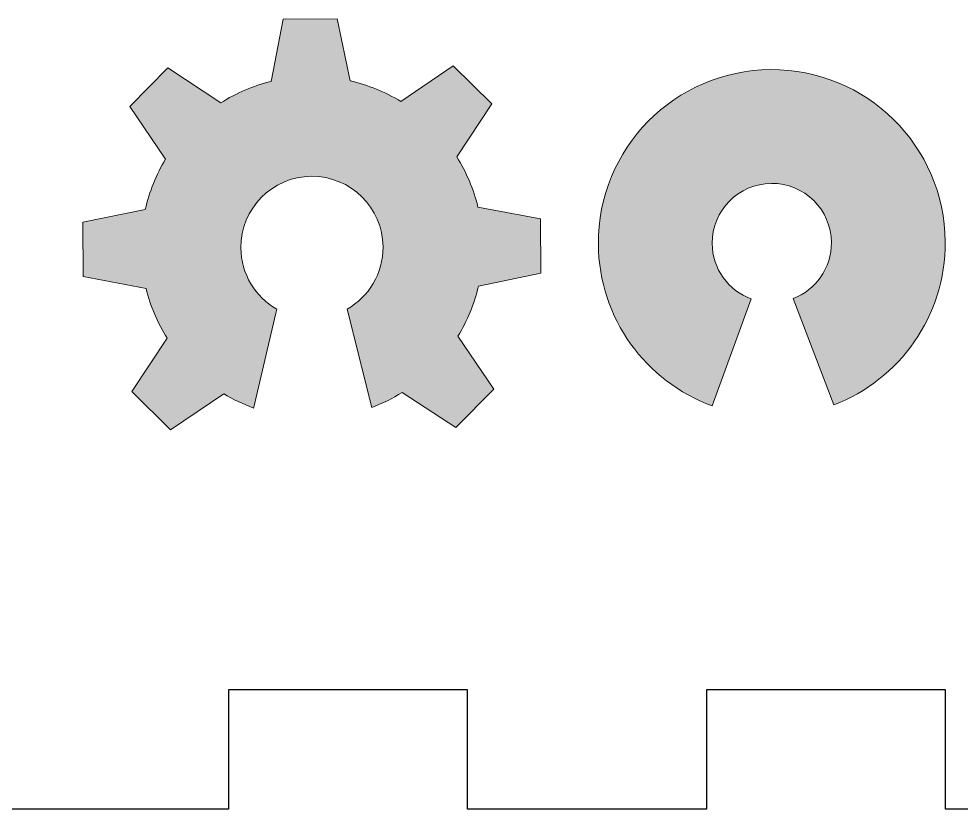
# Model space of a CAD drawing. Header units: inches. Extents: x -69 to 366, y -28 to 237.
# Drawn here: x 82.08 to 121.5, y -27.55 to 5.52 of the extents above; entities that cross this region are included whole.
import ezdxf

# ---------------------------------------------------------------- set-up
doc = ezdxf.new("R2010")
doc.units = ezdxf.units.IN
doc.header["$MEASUREMENT"] = 0
doc.layers.add('Corte Exterior', color=1, linetype='Continuous')
doc.layers.add('Graba Raster', color=2, linetype='Continuous')

msp = doc.modelspace()

# ---------------------------------------------------------------- hatches: boundary and pattern name
at = {"layer": 'Graba Raster', "true_color": 0x686868}
h = msp.add_hatch(color=251, dxfattribs=at)
h.dxf.hatch_style = 2
edge = h.paths.add_edge_path()
edge.add_spline(control_points=[(103.914, -5.122), (103.914, -5.122), (103.898, -2.852), (103.898, -2.852), (103.898, -2.852), (101.285, -2.353), (101.285, -2.353), (101.102, -1.6), (100.802, -0.892), (100.401, -0.254), (100.401, -0.254), (101.861, 1.962), (101.861, 1.962), (101.861, 1.962), (100.245, 3.556), (100.245, 3.556), (100.245, 3.556), (98.053, 2.067), (98.053, 2.067), (97.406, 2.461), (96.693, 2.753), (95.934, 2.927), (95.934, 2.927), (95.401, 5.521), (95.401, 5.521), (95.401, 5.521), (93.131, 5.505), (93.131, 5.505), (93.131, 5.505), (92.633, 2.901), (92.633, 2.901), (91.878, 2.715), (91.17, 2.411), (90.531, 2.008), (90.531, 2.008), (88.316, 3.468), (88.316, 3.468), (88.316, 3.468), (86.722, 1.852), (86.722, 1.852), (86.722, 1.852), (88.218, -0.349), (88.218, -0.349), (87.828, -0.993), (87.54, -1.703), (87.369, -2.457), (87.369, -2.457), (84.758, -2.993), (84.758, -2.993), (84.758, -2.993), (84.774, -5.264), (84.774, -5.264), (84.774, -5.264), (87.4, -5.765), (87.4, -5.765), (87.585, -6.511), (87.887, -7.21), (88.285, -7.842), (88.285, -7.842), (86.811, -10.078), (86.811, -10.078), (86.811, -10.078), (88.427, -11.673), (88.427, -11.673), (88.427, -11.673), (90.649, -10.164), (90.649, -10.164), (91.043, -10.402), (91.461, -10.603), (91.901, -10.764), (91.901, -10.764), (91.907, -10.739), (91.907, -10.739), (91.907, -10.739), (91.909, -10.727), (91.909, -10.727), (91.909, -10.727), (92.832, -6.791), (92.832, -6.791), (92.832, -6.791), (92.87, -6.628), (92.87, -6.628), (91.978, -6.12), (91.373, -5.164), (91.365, -4.063), (91.354, -2.421), (92.677, -1.08), (94.319, -1.068), (95.961, -1.057), (97.302, -2.379), (97.313, -4.021), (97.321, -5.135), (96.716, -6.108), (95.814, -6.625), (95.814, -6.625), (95.853, -6.782), (95.853, -6.782), (95.853, -6.782), (96.716, -10.248), (96.716, -10.248), (96.716, -10.248), (96.839, -10.741), (96.839, -10.741), (97.289, -10.573), (97.717, -10.36), (98.119, -10.109), (98.119, -10.109), (100.356, -11.584), (100.356, -11.584), (100.356, -11.584), (101.95, -9.968), (101.95, -9.968), (101.95, -9.968), (100.448, -7.755), (100.448, -7.755), (100.838, -7.115), (101.13, -6.41), (101.304, -5.659), (101.304, -5.659), (103.914, -5.122), (103.914, -5.122)], knot_values=[0, 0, 0, 0, 1, 1, 1, 2, 2, 2, 3, 3, 3, 4, 4, 4, 5, 5, 5, 6, 6, 6, 7, 7, 7, 8, 8, 8, 9, 9, 9, 10, 10, 10, 11, 11, 11, 12, 12, 12, 13, 13, 13, 14, 14, 14, 15, 15, 15, 16, 16, 16, 17, 17, 17, 18, 18, 18, 19, 19, 19, 20, 20, 20, 21, 21, 21, 22, 22, 22, 23, 23, 23, 24, 24, 24, 25, 25, 25, 26, 26, 26, 27, 27, 27, 28, 28, 28, 29, 29, 29, 30, 30, 30, 31, 31, 31, 32, 32, 32, 33, 33, 33, 34, 34, 34, 35, 35, 35, 36, 36, 36, 37, 37, 37, 38, 38, 38, 39, 39, 39, 40, 40, 40, 40], degree=3, periodic=1)
h = msp.add_hatch(color=251, dxfattribs=at)
h.dxf.hatch_style = 2
edge = h.paths.add_edge_path()
edge.add_spline(control_points=[(113.527, 3.398), (109.52, 3.37), (106.294, 0.099), (106.321, -3.908), (106.343, -7.018), (108.319, -9.657), (111.076, -10.669), (111.076, -10.669), (112.718, -6.2), (112.718, -6.2), (111.77, -5.851), (111.09, -4.944), (111.083, -3.875), (111.073, -2.498), (112.182, -1.373), (113.56, -1.364), (114.937, -1.354), (116.062, -2.463), (116.071, -3.84), (116.078, -4.909), (115.411, -5.826), (114.469, -6.187), (114.469, -6.187), (116.172, -10.634), (116.172, -10.634), (118.915, -9.584), (120.854, -6.918), (120.832, -3.807), (120.805, 0.199), (117.535, 3.426), (113.527, 3.398)], knot_values=[0, 0, 0, 0, 1, 1, 1, 2, 2, 2, 3, 3, 3, 4, 4, 4, 5, 5, 5, 6, 6, 6, 7, 7, 7, 8, 8, 8, 9, 9, 9, 10, 10, 10, 10], degree=3, periodic=1)

# ---------------------------------------------------------------- linework, layer by layer
at = {"layer": 'Corte Exterior', "color": 7, "lineweight": 30, "true_color": 0xffffff}
msp.add_lwpolyline([(150.843, -11.299), (145.843, -11.299), (145.843, -22.549), (135.843, -22.549), (135.843, -27.549), (120.843, -27.549), (120.843, -22.549), (110.843, -22.549), (110.843, -27.549), (100.843, -27.549), (100.843, -22.549), (90.843, -22.549), (90.843, -27.549), (80.843, -27.549)], dxfattribs=at)
at = {"layer": 'Graba Raster', "lineweight": 0}
for points, knots in [([(103.914, -5.122), (103.914, -5.122), (103.898, -2.852), (103.898, -2.852), (103.898, -2.852), (101.285, -2.353), (101.285, -2.353), (101.102, -1.6), (100.802, -0.892), (100.401, -0.254), (100.401, -0.254), (101.861, 1.962), (101.861, 1.962), (101.861, 1.962), (100.245, 3.556), (100.245, 3.556), (100.245, 3.556), (98.053, 2.067), (98.053, 2.067), (97.406, 2.461), (96.693, 2.753), (95.934, 2.927), (95.934, 2.927), (95.401, 5.521), (95.401, 5.521), (95.401, 5.521), (93.131, 5.505), (93.131, 5.505), (93.131, 5.505), (92.633, 2.901), (92.633, 2.901), (91.878, 2.715), (91.17, 2.411), (90.531, 2.008), (90.531, 2.008), (88.316, 3.468), (88.316, 3.468), (88.316, 3.468), (86.722, 1.852), (86.722, 1.852), (86.722, 1.852), (88.218, -0.349), (88.218, -0.349), (87.828, -0.993), (87.54, -1.703), (87.369, -2.457), (87.369, -2.457), (84.758, -2.993), (84.758, -2.993), (84.758, -2.993), (84.774, -5.264), (84.774, -5.264), (84.774, -5.264), (87.4, -5.765), (87.4, -5.765), (87.585, -6.511), (87.887, -7.21), (88.285, -7.842), (88.285, -7.842), (86.811, -10.078), (86.811, -10.078), (86.811, -10.078), (88.427, -11.673), (88.427, -11.673), (88.427, -11.673), (90.649, -10.164), (90.649, -10.164), (91.043, -10.402), (91.461, -10.603), (91.901, -10.764), (91.901, -10.764), (91.907, -10.739), (91.907, -10.739), (91.907, -10.739), (91.909, -10.727), (91.909, -10.727), (91.909, -10.727), (92.832, -6.791), (92.832, -6.791), (92.832, -6.791), (92.87, -6.628), (92.87, -6.628), (91.978, -6.12), (91.373, -5.164), (91.365, -4.063), (91.354, -2.421), (92.677, -1.08), (94.319, -1.068), (95.961, -1.057), (97.302, -2.379), (97.313, -4.021), (97.321, -5.135), (96.716, -6.108), (95.814, -6.625), (95.814, -6.625), (95.853, -6.782), (95.853, -6.782), (95.853, -6.782), (96.716, -10.248), (96.716, -10.248), (96.716, -10.248), (96.839, -10.741), (96.839, -10.741), (97.289, -10.573), (97.717, -10.36), (98.119, -10.109), (98.119, -10.109), (100.356, -11.584), (100.356, -11.584), (100.356, -11.584), (101.95, -9.968), (101.95, -9.968), (101.95, -9.968), (100.448, -7.755), (100.448, -7.755), (100.838, -7.115), (101.13, -6.41), (101.304, -5.659), (101.304, -5.659), (103.914, -5.122), (103.914, -5.122)], [0, 0, 0, 0, 1, 1, 1, 2, 2, 2, 3, 3, 3, 4, 4, 4, 5, 5, 5, 6, 6, 6, 7, 7, 7, 8, 8, 8, 9, 9, 9, 10, 10, 10, 11, 11, 11, 12, 12, 12, 13, 13, 13, 14, 14, 14, 15, 15, 15, 16, 16, 16, 17, 17, 17, 18, 18, 18, 19, 19, 19, 20, 20, 20, 21, 21, 21, 22, 22, 22, 23, 23, 23, 24, 24, 24, 25, 25, 25, 26, 26, 26, 27, 27, 27, 28, 28, 28, 29, 29, 29, 30, 30, 30, 31, 31, 31, 32, 32, 32, 33, 33, 33, 34, 34, 34, 35, 35, 35, 36, 36, 36, 37, 37, 37, 38, 38, 38, 39, 39, 39, 40, 40, 40, 40]), ([(113.527, 3.398), (109.52, 3.37), (106.294, 0.099), (106.321, -3.908), (106.343, -7.018), (108.319, -9.657), (111.076, -10.669), (111.076, -10.669), (112.718, -6.2), (112.718, -6.2), (111.77, -5.851), (111.09, -4.944), (111.083, -3.875), (111.073, -2.498), (112.182, -1.373), (113.56, -1.364), (114.937, -1.354), (116.062, -2.463), (116.071, -3.84), (116.078, -4.909), (115.411, -5.826), (114.469, -6.187), (114.469, -6.187), (116.172, -10.634), (116.172, -10.634), (118.915, -9.584), (120.854, -6.918), (120.832, -3.807), (120.805, 0.199), (117.535, 3.426), (113.527, 3.398)], [0, 0, 0, 0, 1, 1, 1, 2, 2, 2, 3, 3, 3, 4, 4, 4, 5, 5, 5, 6, 6, 6, 7, 7, 7, 8, 8, 8, 9, 9, 9, 10, 10, 10, 10])]:
    msp.add_open_spline(points, degree=3, knots=knots, dxfattribs=at)

doc.saveas('drawing.dxf')
